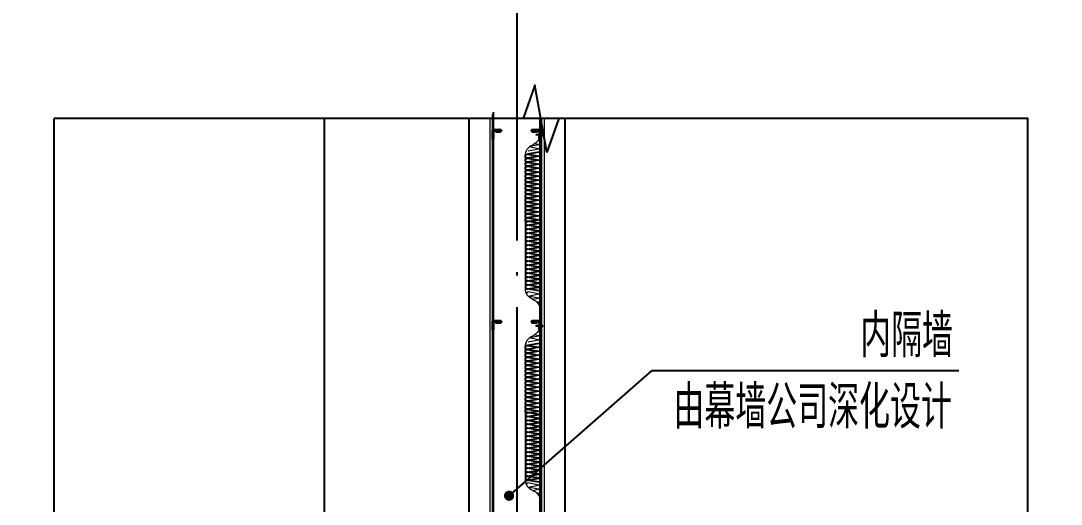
# Model space of a CAD drawing. Extents: x -1899985 to -450366, y 556196 to 2151267.
# Drawn here: x -1500639 to -1494100, y 575516 to 578552 of the extents above; entities that cross this region are included whole.
import ezdxf
from ezdxf.xclip import XClip

# ---------------------------------------------------------------- set-up
doc = ezdxf.new("R2010")
doc.units = 0
doc.header["$LTSCALE"] = 1000
doc.header["$MEASUREMENT"] = 0
doc.header["$XCLIPFRAME"] = 2
doc.linetypes.add('DOTE', pattern=[2.42, 2, -0.2, 0.02, -0.2])
doc.linetypes.add('ZN-DASH', pattern=[0.35, 0.25, -0.1])
for name, color, linetype in [('!ZN1-填充-8', 8, 'Continuous'), ('!ZN4-焊缝-8', 8, 'Continuous'), ('!ZN5-钢材投影-40', 40, 'Continuous'), ('!ZN5-钢材断面-2', 2, 'Continuous'), ('!ZN6-虚线-8', 8, 'ZN-DASH'), ('A-AXIS-DOTE', 14, 'DOTE'), ('A-AXIS-SYMB', 3, 'Continuous'), ('A-LIN-V', 9, 'Continuous'), ('COLUMN', 9, 'Continuous'), ('DIM_SYMB', 3, 'Continuous'), ('Fill', 8, 'Continuous'), ('PUB_TEXT', 7, 'Continuous')]:
    doc.layers.add(name, color=color, linetype=linetype)
doc.layers.add('0_INSULATION', color=252, linetype='Continuous', lineweight=9, transparency=0.2)
doc.layers.add('0_SCREW RIVET', color=4, linetype='Continuous', lineweight=15)
doc.layers.add('彩钢板', color=6, linetype='Continuous', lineweight=15)
doc.styles.add('_TCH_DIM', font='SIMPLEX', dxfattribs={"bigfont": 'GBCBIG'})

# ---------------------------------------------------------------- blocks, each defined once
blk = doc.blocks.new('G$C845E5159')
at = {"layer": 'COLUMN'}
blk.add_lwpolyline([(300, 700), (300, -11000), (-300, -11000), (-300, 700), (300, 700)], dxfattribs=at)
blk = doc.blocks.new('2342432')
at = {"layer": '0_INSULATION'}
for p, q in [((-1752476.2, 571392.5), (-1752487.1, 571390.2)), ((-1752483.5, 571394), (-1752476.2, 571392.5)), ((-1752476.2, 571366.3), (-1752539.3, 571353.2)), ((-1752539.3, 571353.2), (-1752476.2, 571340.1)), ((-1752476.2, 571340.1), (-1752539.3, 571326.9)), ((-1752512.6, 571373.8), (-1752476.2, 571366.3)), ((-1752557.8, 570885.5), (-1752557.8, 571304.5)), ((-1752557.8, 571298.9), (-1752557.8, 570885.5)), ((-1752557.8, 570473.3), (-1752557.8, 570885.5)), ((-1752539.4, 570441.6), (-1752476.3, 570428.5)), ((-1752476.3, 570428.5), (-1752533.3, 570416.7)), ((-1752529.1, 570413.2), (-1752476.3, 570402.3)), ((-1752476.3, 570402.3), (-1752499.8, 570397.4))]:
    blk.add_line(p, q, dxfattribs=at)
for centre, radius, start, end in [((-1752539.4, 571444.7), 75.8, 292.16664, 346.25212), ((-1752485.9, 571307), 72, 110.28751, 181.95541), ((-1752485.9, 570470.8), 72, 178.04459, 249.71249), ((-1752541, 570332.4), 77, 9.82799, 66.96934)]:
    blk.add_arc(centre, radius, start, end, dxfattribs=at)
at = {"layer": '0_INSULATION', "extrusion": (0, 0, -1)}
for centre, major_axis, ratio, start_param, end_param in [((-1752475.5, 571405.9), (-8.4, -10.7), 0.960759, 4.08278, 5.653576), ((-1752476.2, 571379.4), (0, 13.1), 0.988253, 0, 1.570796), ((-1752476.2, 571379.4), (0, 13.1), 0.988253, 1.570796, 3.141593), ((-1752539.3, 571340.1), (0, 13.1), 0.988253, 3.141593, 4.407145), ((-1752539.3, 571340.1), (0, 13.1), 0.988253, 6.139662, 6.283185), ((-1752539.3, 571366.3), (0, 13.1), 0.988253, 3.141593, 3.269368), ((-1752476.2, 571353.2), (0, 13.1), 0.988253, 0, 1.570796), ((-1752476.2, 571353.2), (0, 13.1), 0.988253, 1.570796, 3.141593), ((-1752476.2, 571327), (0, 13.1), 0.988253, 0, 1.570796), ((-1752476.3, 570441.6), (0, 13.1), 0.988253, 1.570796, 3.141593), ((-1752476.3, 570415.4), (0, 13.1), 0.988253, 0, 1.570796), ((-1752476.3, 570415.4), (0, 13.1), 0.988253, 1.570796, 3.141593), ((-1752475.5, 570388.9), (-8.4, 10.6), 0.960747, 0.629655, 2.200451), ((-1752475.3, 570389.2), (0, 13.1), 0.988253, 1.570796, 3.141593), ((-1752475.3, 570363), (0, 13.1), 0.988253, 0, 1.570796), ((-1752475.3, 570363), (0, 13.1), 0.988253, 1.570796, 2.416555)]:
    blk.add_ellipse(centre, major_axis=major_axis, ratio=ratio, start_param=start_param, end_param=end_param, dxfattribs=at)
at = {"layer": 'Fill'}
for points in [[(-1752459.1, 570885.5, 0.385563), (-1752471.5, 570896.7), (-1752545.5, 570884, -1), (-1752545.5, 570909), (-1752471.5, 570896.7, 1), (-1752471.5, 570921.7), (-1752545.5, 570909, -1), (-1752545.5, 570934), (-1752471.5, 570921.7, 1), (-1752471.5, 570946.7), (-1752545.5, 570934, -1), (-1752545.5, 570959), (-1752471.5, 570946.7, 1), (-1752471.5, 570971.7), (-1752545.5, 570959, -1), (-1752545.5, 570984), (-1752471.5, 570971.7, 1), (-1752471.5, 570996.7), (-1752545.5, 570984, -1), (-1752545.5, 571009), (-1752471.5, 570996.7, 1), (-1752471.5, 571021.7), (-1752545.5, 571009, -1), (-1752545.5, 571034), (-1752471.5, 571021.7, 1), (-1752471.5, 571046.7), (-1752545.5, 571034, -1), (-1752545.5, 571059), (-1752471.5, 571046.7, 1), (-1752471.5, 571071.7), (-1752545.5, 571059, -1), (-1752545.5, 571084), (-1752471.5, 571071.7, 1), (-1752471.5, 571096.7), (-1752545.5, 571084, -1), (-1752545.5, 571109), (-1752471.5, 571096.7, 1), (-1752471.5, 571121.7), (-1752545.5, 571109, -1), (-1752545.5, 571134), (-1752471.5, 571121.7, 1), (-1752471.5, 571146.7), (-1752545.5, 571134, -1), (-1752545.5, 571159), (-1752471.5, 571146.7, 1), (-1752471.5, 571171.7), (-1752545.5, 571159, -1), (-1752545.5, 571184), (-1752471.5, 571171.7, 1), (-1752471.5, 571196.7), (-1752545.5, 571184, -1), (-1752545.5, 571209), (-1752471.5, 571196.7, 1), (-1752471.5, 571221.7), (-1752545.5, 571209, -1), (-1752545.5, 571234), (-1752471.5, 571221.7, 1), (-1752471.5, 571246.7), (-1752545.5, 571234, -1), (-1752545.5, 571259), (-1752471.5, 571246.7, 1), (-1752471.5, 571271.7), (-1752545.5, 571259, -1), (-1752545.5, 571284), (-1752471.5, 571271.7, 1), (-1752471.5, 571296.7), (-1752545.5, 571284, -1), (-1752545.5, 571309), (-1752471.5, 571296.7, 1), (-1752471.5, 571321.7), (-1752545.5, 571309)], [(-1752459.3, 570885.5, -0.355547), (-1752471.5, 570875.5), (-1752545.5, 570888.2, 1), (-1752545.5, 570863.2), (-1752471.5, 570875.5, -1), (-1752471.5, 570850.5), (-1752545.5, 570863.2, 1), (-1752545.5, 570838.2), (-1752471.5, 570850.5, -1), (-1752471.5, 570825.5), (-1752545.5, 570838.2, 1), (-1752545.5, 570813.2), (-1752471.5, 570825.5, -1), (-1752471.5, 570800.5), (-1752545.5, 570813.2, 1), (-1752545.5, 570788.2), (-1752471.5, 570800.5, -1), (-1752471.5, 570775.5), (-1752545.5, 570788.2, 1), (-1752545.5, 570763.2), (-1752471.5, 570775.5, -1), (-1752471.5, 570750.5), (-1752545.5, 570763.2, 1), (-1752545.5, 570738.2), (-1752471.5, 570750.5, -1), (-1752471.5, 570725.5), (-1752545.5, 570738.2, 1), (-1752545.5, 570713.2), (-1752471.5, 570725.5, -1), (-1752471.5, 570700.5), (-1752545.5, 570713.2, 1), (-1752545.5, 570688.2), (-1752471.5, 570700.5, -1), (-1752471.5, 570675.5), (-1752545.5, 570688.2, 1), (-1752545.5, 570663.2), (-1752471.5, 570675.5, -1), (-1752471.5, 570650.5), (-1752545.5, 570663.2, 1), (-1752545.5, 570638.2), (-1752471.5, 570650.5, -1), (-1752471.5, 570625.5), (-1752545.5, 570638.2, 1), (-1752545.5, 570613.2), (-1752471.5, 570625.5, -1), (-1752471.5, 570600.5), (-1752545.5, 570613.2, 1), (-1752545.5, 570588.2), (-1752471.5, 570600.5, -1), (-1752471.5, 570575.5), (-1752545.5, 570588.2, 1), (-1752545.5, 570563.2), (-1752471.5, 570575.5, -1), (-1752471.5, 570550.5), (-1752545.5, 570563.2, 1), (-1752545.5, 570538.2), (-1752471.5, 570550.5, -1), (-1752471.5, 570525.5), (-1752545.5, 570538.2, 1), (-1752545.5, 570513.2), (-1752471.5, 570525.5, -1), (-1752471.5, 570500.5), (-1752545.5, 570513.2, 1), (-1752545.5, 570488.2), (-1752471.5, 570500.5, -1), (-1752471.5, 570475.5), (-1752545.5, 570488.2, 1), (-1752545.5, 570463.2), (-1752471.5, 570475.5, -1), (-1752471.5, 570450.5), (-1752545.5, 570463.2)]]:
    blk.add_lwpolyline(points, format="xyb", dxfattribs=at)
blk = doc.blocks.new('ZN-角钢56X56X4')
at = {"layer": '!ZN1-填充-8'}
h = blk.add_hatch(dxfattribs=at)
h.set_pattern_fill('ANSI32', color=256, scale=0.5, style=0)
h.set_pattern_definition([(45, (0, 0), (-3.3676, 3.3676), []), (45, (2.245, 0), (-3.3676, 3.3676), [])])
edge = h.paths.add_edge_path()
edge.add_line((0, 0), (0, 56))
edge.add_line((0, 56), (2.7, 56))
edge.add_arc((2.7, 54.7), 1.33, 360, 90, ccw=False)
edge.add_line((4, 54.7), (4, 10))
edge.add_arc((10, 10), 6, 180, 270)
edge.add_line((10, 4), (54.7, 4))
edge.add_arc((54.7, 2.7), 1.33, 360, 90, ccw=False)
edge.add_line((56, 2.7), (56, 0))
edge.add_line((56, 0), (0, 0))
at = {"layer": '!ZN5-钢材断面-2'}
blk.add_lwpolyline([(0, 0), (0, 56), (2.7, 56, -0.414214), (4, 54.7), (4, 10, 0.414214), (10, 4), (54.7, 4, -0.414214), (56, 2.7), (56, 0), (0, 0)], format="xyb", dxfattribs=at)

msp = doc.modelspace()

# ---------------------------------------------------------------- linework, layer by layer
at = {"layer": '!ZN4-焊缝-8', "color": 8, "ltscale": 20}
for centre, start, end in [((-1497664.7, 577863.5), 60, 180), ((-1497659.7, 577863.5), 60, 180), ((-1497659.7, 577863.5), 120, 180), ((-1497654.7, 577863.5), 60, 180), ((-1497654.7, 577863.5), 120, 180), ((-1497650.3, 577859.5), 180, 300), ((-1497649.7, 577863.5), 60, 180), ((-1497649.7, 577863.5), 120, 180), ((-1497645.3, 577859.5), 180, 300), ((-1497645.3, 577859.5), 180, 240), ((-1497644.7, 577863.5), 60, 180), ((-1497644.7, 577863.5), 120, 180), ((-1497640.3, 577859.5), 180, 300), ((-1497640.3, 577859.5), 180, 240), ((-1497639.7, 577863.5), 60, 180), ((-1497639.7, 577863.5), 120, 180), ((-1497635.3, 577859.5), 180, 300), ((-1497635.3, 577859.5), 180, 240), ((-1497634.7, 577863.5), 60, 180), ((-1497634.7, 577863.5), 120, 180), ((-1497630.3, 577859.5), 180, 300), ((-1497630.3, 577859.5), 180, 240), ((-1497629.7, 577863.5), 60, 180), ((-1497629.7, 577863.5), 120, 180), ((-1497625.3, 577859.5), 180, 0), ((-1497625.3, 577859.5), 180, 240), ((-1497624.7, 577863.5), 0, 180), ((-1497624.7, 577863.5), 120, 180), ((-1497424.1, 577863.5), 0, 180), ((-1497423.5, 577859.5), 180, 0), ((-1497419.1, 577863.5), 0, 120), ((-1497424.1, 577863.5), 0, 60), ((-1497423.5, 577859.5), 300, 0), ((-1497418.5, 577859.5), 240, 0), ((-1497414.1, 577863.5), 0, 120), ((-1497419.1, 577863.5), 0, 60), ((-1497418.5, 577859.5), 300, 0), ((-1497413.5, 577859.5), 240, 0), ((-1497409.1, 577863.5), 0, 120), ((-1497414.1, 577863.5), 0, 60), ((-1497413.5, 577859.5), 300, 0), ((-1497408.5, 577859.5), 240, 0), ((-1497404.1, 577863.5), 0, 120), ((-1497409.1, 577863.5), 0, 60), ((-1497408.5, 577859.5), 300, 0), ((-1497403.5, 577859.5), 240, 0), ((-1497399.1, 577863.5), 0, 120), ((-1497404.1, 577863.5), 0, 60), ((-1497403.5, 577859.5), 300, 0), ((-1497398.5, 577859.5), 240, 0), ((-1497394.1, 577863.5), 0, 120), ((-1497399.1, 577863.5), 0, 60), ((-1497389.1, 577863.5), 0, 120), ((-1497394.1, 577863.5), 0, 60), ((-1497384.1, 577863.5), 0, 120), ((-1497389.1, 577863.5), 0, 60), ((-1497670.4, 577842.3), 270, 90), ((-1497670.4, 577842.3), 270, 330), ((-1497670.4, 577837.3), 270, 30), ((-1497670.4, 577837.3), 270, 330), ((-1497670.4, 577832.3), 270, 30), ((-1497670.4, 577832.3), 270, 330), ((-1497670.4, 577827.3), 270, 30), ((-1497670.4, 577827.3), 270, 330), ((-1497670.4, 577822.3), 270, 30), ((-1497670.4, 577822.3), 270, 330), ((-1497670.4, 577817.3), 270, 30), ((-1497378.4, 577842.3), 90, 270), ((-1497378.4, 577837.3), 150, 270), ((-1497378.4, 577832.3), 150, 270), ((-1497378.4, 577827.3), 150, 270), ((-1497378.4, 577822.3), 150, 270), ((-1497378.4, 577817.3), 150, 270), ((-1497378.4, 577842.3), 210, 270), ((-1497378.4, 577837.3), 210, 270), ((-1497378.4, 577832.3), 210, 270), ((-1497378.4, 577827.3), 210, 270), ((-1497378.4, 577822.3), 210, 270), ((-1497670.4, 576642.3), 270, 90), ((-1497670.4, 576642.3), 270, 330), ((-1497670.4, 576637.3), 270, 30), ((-1497670.4, 576637.3), 270, 330), ((-1497670.4, 576632.3), 270, 30), ((-1497670.4, 576632.3), 270, 330), ((-1497670.4, 576627.3), 270, 30), ((-1497670.4, 576627.3), 270, 330), ((-1497670.4, 576622.3), 270, 30), ((-1497670.4, 576622.3), 270, 330), ((-1497670.4, 576617.3), 270, 30), ((-1497664.7, 576663.5), 60, 180), ((-1497659.7, 576663.5), 60, 180), ((-1497659.7, 576663.5), 120, 180), ((-1497654.7, 576663.5), 60, 180), ((-1497654.7, 576663.5), 120, 180), ((-1497650.3, 576659.5), 180, 300), ((-1497649.7, 576663.5), 60, 180), ((-1497649.7, 576663.5), 120, 180), ((-1497645.3, 576659.5), 180, 300), ((-1497645.3, 576659.5), 180, 240), ((-1497644.7, 576663.5), 60, 180), ((-1497644.7, 576663.5), 120, 180), ((-1497640.3, 576659.5), 180, 300), ((-1497640.3, 576659.5), 180, 240), ((-1497639.7, 576663.5), 60, 180), ((-1497639.7, 576663.5), 120, 180), ((-1497635.3, 576659.5), 180, 300), ((-1497635.3, 576659.5), 180, 240), ((-1497634.7, 576663.5), 60, 180), ((-1497634.7, 576663.5), 120, 180), ((-1497630.3, 576659.5), 180, 300), ((-1497630.3, 576659.5), 180, 240), ((-1497629.7, 576663.5), 60, 180), ((-1497629.7, 576663.5), 120, 180), ((-1497625.3, 576659.5), 180, 0), ((-1497625.3, 576659.5), 180, 240), ((-1497624.7, 576663.5), 0, 180), ((-1497624.7, 576663.5), 120, 180), ((-1497424.1, 576663.5), 0, 180), ((-1497423.5, 576659.5), 180, 0), ((-1497419.1, 576663.5), 0, 120), ((-1497424.1, 576663.5), 0, 60), ((-1497423.5, 576659.5), 300, 0), ((-1497418.5, 576659.5), 240, 0), ((-1497414.1, 576663.5), 0, 120), ((-1497419.1, 576663.5), 0, 60), ((-1497418.5, 576659.5), 300, 0), ((-1497413.5, 576659.5), 240, 0), ((-1497409.1, 576663.5), 0, 120), ((-1497414.1, 576663.5), 0, 60), ((-1497413.5, 576659.5), 300, 0), ((-1497408.5, 576659.5), 240, 0), ((-1497404.1, 576663.5), 0, 120), ((-1497409.1, 576663.5), 0, 60), ((-1497408.5, 576659.5), 300, 0), ((-1497403.5, 576659.5), 240, 0), ((-1497399.1, 576663.5), 0, 120), ((-1497404.1, 576663.5), 0, 60), ((-1497403.5, 576659.5), 300, 0), ((-1497398.5, 576659.5), 240, 0), ((-1497394.1, 576663.5), 0, 120), ((-1497399.1, 576663.5), 0, 60), ((-1497389.1, 576663.5), 0, 120), ((-1497394.1, 576663.5), 0, 60), ((-1497384.1, 576663.5), 0, 120), ((-1497389.1, 576663.5), 0, 60), ((-1497378.4, 576642.3), 90, 270), ((-1497378.4, 576637.3), 150, 270), ((-1497378.4, 576632.3), 150, 270), ((-1497378.4, 576627.3), 150, 270), ((-1497378.4, 576622.3), 150, 270), ((-1497378.4, 576617.3), 150, 270), ((-1497378.4, 576642.3), 210, 270), ((-1497378.4, 576637.3), 210, 270), ((-1497378.4, 576632.3), 210, 270), ((-1497378.4, 576627.3), 210, 270), ((-1497378.4, 576622.3), 210, 270)]:
    msp.add_arc(centre, 5, start, end, dxfattribs=at)
at = {"layer": '!ZN5-钢材投影-40'}
for p, q in [((-1497674.4, 577964.5), (-1497674.4, 574835.5)), ((-1497374.4, 574835.5), (-1497374.4, 577937.9))]:
    msp.add_line(p, q, dxfattribs=at)
at = {"layer": '!ZN6-虚线-8', "ltscale": 30}
for p, q in [((-1497675, 577962.8), (-1497675, 574835.5)), ((-1497669.4, 577978.6), (-1497669.4, 574835.5))]:
    msp.add_line(p, q, dxfattribs=at)
at = {"layer": '0_INSULATION'}
for p, q in [((-1497375.8, 577776.7), (-1497375, 577895.6)), ((-1497375.8, 576576.7), (-1497375, 576695.6))]:
    msp.add_line(p, q, dxfattribs=at)
at = {"layer": '0_SCREW RIVET'}
for p, q in [((-1497401.8, 577835.5), (-1497400, 577837.7)), ((-1497400, 577833.2), (-1497401.8, 577835.5)), ((-1497394.6, 577837.7), (-1497400, 577837.7)), ((-1497395, 577833.2), (-1497400, 577833.2)), ((-1497392.8, 577833.2), (-1497394.5, 577833.2)), ((-1497392.4, 577837.7), (-1497394.1, 577837.7)), ((-1497390.6, 577833.2), (-1497392.3, 577833.2)), ((-1497390.2, 577837.7), (-1497391.9, 577837.7)), ((-1497388.4, 577833.2), (-1497390.1, 577833.2)), ((-1497388, 577837.7), (-1497389.7, 577837.7)), ((-1497386.1, 577833.2), (-1497387.9, 577833.2)), ((-1497385.7, 577837.7), (-1497387.5, 577837.7)), ((-1497383.9, 577833.2), (-1497385.6, 577833.2)), ((-1497383.5, 577837.7), (-1497385.2, 577837.7)), ((-1497381.7, 577833.2), (-1497383.4, 577833.2)), ((-1497381.3, 577837.7), (-1497383, 577837.7)), ((-1497379.5, 577833.2), (-1497381.2, 577833.2)), ((-1497379.1, 577837.7), (-1497380.8, 577837.7)), ((-1497377.3, 577833.2), (-1497379, 577833.2)), ((-1497376.9, 577837.7), (-1497378.6, 577837.7)), ((-1497375.1, 577833.2), (-1497376.8, 577833.2)), ((-1497374.7, 577837.7), (-1497376.4, 577837.7)), ((-1497372.9, 577833.2), (-1497374.6, 577833.2)), ((-1497372.5, 577837.7), (-1497374.2, 577837.7)), ((-1497370.7, 577833.2), (-1497372.4, 577833.2)), ((-1497370.3, 577837.7), (-1497372, 577837.7)), ((-1497368.5, 577833.2), (-1497370.2, 577833.2)), ((-1497368.1, 577837.7), (-1497369.8, 577837.7)), ((-1497365.8, 577833.2), (-1497368, 577833.2)), ((-1497365.8, 577837.7), (-1497367.6, 577837.7)), ((-1497401.8, 576635.5), (-1497400, 576637.7)), ((-1497400, 576633.2), (-1497401.8, 576635.5)), ((-1497394.6, 576637.7), (-1497400, 576637.7)), ((-1497395, 576633.2), (-1497400, 576633.2)), ((-1497392.8, 576633.2), (-1497394.5, 576633.2)), ((-1497392.4, 576637.7), (-1497394.1, 576637.7)), ((-1497390.6, 576633.2), (-1497392.3, 576633.2)), ((-1497390.2, 576637.7), (-1497391.9, 576637.7)), ((-1497388.4, 576633.2), (-1497390.1, 576633.2)), ((-1497388, 576637.7), (-1497389.7, 576637.7)), ((-1497386.1, 576633.2), (-1497387.9, 576633.2)), ((-1497385.7, 576637.7), (-1497387.5, 576637.7)), ((-1497383.9, 576633.2), (-1497385.6, 576633.2)), ((-1497383.5, 576637.7), (-1497385.2, 576637.7)), ((-1497381.7, 576633.2), (-1497383.4, 576633.2)), ((-1497381.3, 576637.7), (-1497383, 576637.7)), ((-1497379.5, 576633.2), (-1497381.2, 576633.2)), ((-1497379.1, 576637.7), (-1497380.8, 576637.7)), ((-1497377.3, 576633.2), (-1497379, 576633.2)), ((-1497376.9, 576637.7), (-1497378.6, 576637.7)), ((-1497375.1, 576633.2), (-1497376.8, 576633.2)), ((-1497374.7, 576637.7), (-1497376.4, 576637.7)), ((-1497372.9, 576633.2), (-1497374.6, 576633.2)), ((-1497372.5, 576637.7), (-1497374.2, 576637.7)), ((-1497370.7, 576633.2), (-1497372.4, 576633.2)), ((-1497370.3, 576637.7), (-1497372, 576637.7)), ((-1497368.5, 576633.2), (-1497370.2, 576633.2)), ((-1497368.1, 576637.7), (-1497369.8, 576637.7)), ((-1497365.8, 576633.2), (-1497368, 576633.2)), ((-1497365.8, 576637.7), (-1497367.6, 576637.7))]:
    msp.add_line(p, q, dxfattribs=at)
for points in [[(-1497401.8, 577835.5), (-1497393.2, 577836.8), (-1497394.6, 577837.4), (-1497394.6, 577837.4), (-1497395.1, 577837.7)], [(-1497394.2, 577836.6), (-1497394.5, 577833.2), (-1497394.8, 577832.7), (-1497395, 577833.2), (-1497394.7, 577836.6)], [(-1497394.1, 577837.2), (-1497394.1, 577837.7), (-1497394.3, 577838.2), (-1497394.6, 577837.7), (-1497394.6, 577837.4)], [(-1497401.8, 576635.5), (-1497393.2, 576636.8), (-1497394.6, 576637.4), (-1497394.6, 576637.4), (-1497395.1, 576637.7)], [(-1497394.2, 576636.6), (-1497394.5, 576633.2), (-1497394.8, 576632.7), (-1497395, 576633.2), (-1497394.7, 576636.6)], [(-1497394.1, 576637.2), (-1497394.1, 576637.7), (-1497394.3, 576638.2), (-1497394.6, 576637.7), (-1497394.6, 576637.4)]]:
    msp.add_lwpolyline(points, dxfattribs=at)
for points in [[(-1497392.8, 577833.2), (-1497392.4, 577837.7), (-1497392.1, 577838.2), (-1497391.9, 577837.7), (-1497392.3, 577833.2), (-1497392.6, 577832.7)], [(-1497390.6, 577833.2), (-1497390.2, 577837.7), (-1497389.9, 577838.2), (-1497389.7, 577837.7), (-1497390.1, 577833.2), (-1497390.4, 577832.7)], [(-1497388.4, 577833.2), (-1497388, 577837.7), (-1497387.7, 577838.2), (-1497387.5, 577837.7), (-1497387.9, 577833.2), (-1497388.1, 577832.7)], [(-1497386.1, 577833.2), (-1497385.7, 577837.7), (-1497385.5, 577838.2), (-1497385.2, 577837.7), (-1497385.6, 577833.2), (-1497385.9, 577832.7)], [(-1497383.9, 577833.2), (-1497383.5, 577837.7), (-1497383.2, 577838.2), (-1497383, 577837.7), (-1497383.4, 577833.2), (-1497383.7, 577832.7)], [(-1497381.7, 577833.2), (-1497381.3, 577837.7), (-1497381, 577838.2), (-1497380.8, 577837.7), (-1497381.2, 577833.2), (-1497381.5, 577832.7)], [(-1497379.5, 577833.2), (-1497379.1, 577837.7), (-1497378.8, 577838.2), (-1497378.6, 577837.7), (-1497379, 577833.2), (-1497379.3, 577832.7)], [(-1497377.3, 577833.2), (-1497376.9, 577837.7), (-1497376.6, 577838.2), (-1497376.4, 577837.7), (-1497376.8, 577833.2), (-1497377.1, 577832.7)], [(-1497375.1, 577833.2), (-1497374.7, 577837.7), (-1497374.4, 577838.2), (-1497374.2, 577837.7), (-1497374.6, 577833.2), (-1497374.9, 577832.7)], [(-1497372.9, 577833.2), (-1497372.5, 577837.7), (-1497372.2, 577838.2), (-1497372, 577837.7), (-1497372.4, 577833.2), (-1497372.7, 577832.7)], [(-1497370.7, 577833.2), (-1497370.3, 577837.7), (-1497370, 577838.2), (-1497369.8, 577837.7), (-1497370.2, 577833.2), (-1497370.5, 577832.7)], [(-1497368.5, 577833.2), (-1497368.1, 577837.7), (-1497367.8, 577838.2), (-1497367.6, 577837.7), (-1497368, 577833.2), (-1497368.3, 577832.7)], [(-1497363.8, 577831), (-1497363.8, 577840), (-1497365.8, 577840), (-1497365.8, 577831)], [(-1497392.8, 576633.2), (-1497392.4, 576637.7), (-1497392.1, 576638.2), (-1497391.9, 576637.7), (-1497392.3, 576633.2), (-1497392.6, 576632.7)], [(-1497390.6, 576633.2), (-1497390.2, 576637.7), (-1497389.9, 576638.2), (-1497389.7, 576637.7), (-1497390.1, 576633.2), (-1497390.4, 576632.7)], [(-1497388.4, 576633.2), (-1497388, 576637.7), (-1497387.7, 576638.2), (-1497387.5, 576637.7), (-1497387.9, 576633.2), (-1497388.1, 576632.7)], [(-1497386.1, 576633.2), (-1497385.7, 576637.7), (-1497385.5, 576638.2), (-1497385.2, 576637.7), (-1497385.6, 576633.2), (-1497385.9, 576632.7)], [(-1497383.9, 576633.2), (-1497383.5, 576637.7), (-1497383.2, 576638.2), (-1497383, 576637.7), (-1497383.4, 576633.2), (-1497383.7, 576632.7)], [(-1497381.7, 576633.2), (-1497381.3, 576637.7), (-1497381, 576638.2), (-1497380.8, 576637.7), (-1497381.2, 576633.2), (-1497381.5, 576632.7)], [(-1497379.5, 576633.2), (-1497379.1, 576637.7), (-1497378.8, 576638.2), (-1497378.6, 576637.7), (-1497379, 576633.2), (-1497379.3, 576632.7)], [(-1497377.3, 576633.2), (-1497376.9, 576637.7), (-1497376.6, 576638.2), (-1497376.4, 576637.7), (-1497376.8, 576633.2), (-1497377.1, 576632.7)], [(-1497375.1, 576633.2), (-1497374.7, 576637.7), (-1497374.4, 576638.2), (-1497374.2, 576637.7), (-1497374.6, 576633.2), (-1497374.9, 576632.7)], [(-1497372.9, 576633.2), (-1497372.5, 576637.7), (-1497372.2, 576638.2), (-1497372, 576637.7), (-1497372.4, 576633.2), (-1497372.7, 576632.7)], [(-1497370.7, 576633.2), (-1497370.3, 576637.7), (-1497370, 576638.2), (-1497369.8, 576637.7), (-1497370.2, 576633.2), (-1497370.5, 576632.7)], [(-1497368.5, 576633.2), (-1497368.1, 576637.7), (-1497367.8, 576638.2), (-1497367.6, 576637.7), (-1497368, 576633.2), (-1497368.3, 576632.7)], [(-1497363.8, 576631), (-1497363.8, 576640), (-1497365.8, 576640), (-1497365.8, 576631)]]:
    msp.add_lwpolyline(points, close=True, dxfattribs=at)
for points in [[(-1497363.1, 577828.5, 0.414214), (-1497359.1, 577832.5), (-1497359.1, 577838.5, 0.414214), (-1497363.1, 577842.5), (-1497363, 577842.5), (-1497363.8, 577842.5), (-1497363.8, 577828.5), (-1497363, 577828.5)], [(-1497363.1, 576628.5, 0.414214), (-1497359.1, 576632.5), (-1497359.1, 576638.5, 0.414214), (-1497363.1, 576642.5), (-1497363, 576642.5), (-1497363.8, 576642.5), (-1497363.8, 576628.5), (-1497363, 576628.5)]]:
    msp.add_lwpolyline(points, format="xyb", close=True, dxfattribs=at)
at = {"layer": 'A-AXIS-DOTE'}
msp.add_line((-1497520.4, 565072.8), (-1497520.4, 585146), dxfattribs=at)
at = {"layer": 'A-AXIS-SYMB'}
for p, q in [((-1497570.4, 575569.3), (-1496670.6, 576355.5)), ((-1497570.4, 575569.3), (-1496670.6, 576355.5)), ((-1496670.6, 576355.5), (-1494743.4, 576355.5))]:
    msp.add_line(p, q, dxfattribs=at)
at = {"layer": 'A-AXIS-SYMB', "const_width": 32}
msp.add_lwpolyline([(-1497582.4, 575558.8, 1), (-1497558.3, 575579.8, 1)], format="xyb", close=True, dxfattribs=at)
msp.add_lwpolyline([(-1497582.4, 575558.8, 1), (-1497558.3, 575579.8, 1)], format="xyb", close=True, dxfattribs=at)
at = {"layer": 'DIM_SYMB'}
for points in [[(-1494310.1, 577937.9), (-1497257.1, 577937.9), (-1497333.5, 577727.9), (-1497407.6, 578147.9), (-1497482.1, 577937.9), (-1500429.1, 577937.9)], [(-1500429.1, 566363.1), (-1500429.1, 572038), (-1500639.1, 572114.4), (-1500219.1, 572188.5), (-1500429.1, 572263), (-1500429.1, 577937.9)], [(-1494310.1, 566363.1), (-1494310.1, 572038), (-1494520.1, 572114.4), (-1494100.1, 572188.5), (-1494310.1, 572263), (-1494310.1, 577937.9)]]:
    msp.add_lwpolyline(points, dxfattribs=at)
at = {"layer": '彩钢板'}
for p, q in [((-1497690.4, 577937.9), (-1497690.4, 574835.5)), ((-1497674.4, 577964.5), (-1497674.4, 574835.5)), ((-1497366.4, 577937.9), (-1497366.4, 574835.5)), ((-1497350.4, 577937.9), (-1497350.4, 574835.5))]:
    msp.add_line(p, q, dxfattribs=at)

# ---------------------------------------------------------------- block references
at = {"layer": '!ZN5-钢材断面-2', "extrusion": (0, 0, -1), "xscale": -1, "zscale": -1, "rotation": 90}
for p in [(1497674.4, 577863.5), (1497674.4, 576663.5)]:
    msp.add_blockref('ZN-角钢56X56X4', p, dxfattribs=at)
at = {"layer": '!ZN5-钢材断面-2', "extrusion": (0, 0, -1), "zscale": -1, "rotation": 270}
for p in [(1497374.4, 577863.5), (1497374.4, 576663.5)]:
    msp.add_blockref('ZN-角钢56X56X4', p, dxfattribs=at)
at = {"layer": 'A-LIN-V'}
ref = msp.add_blockref('G$C845E5159', (-1497520.4, 579257.5), dxfattribs=at)
XClip(ref).set_block_clipping_path([(-1212.3866562452, -12616.0079631957), (3210.2872155558, -1319.5526150048)])
at = {"layer": 'A-LIN-V', "xscale": -1, "rotation": 180}
for p in [(255090, 1148176.9), (255090, 1146976.9)]:
    msp.add_blockref('2342432', p, dxfattribs=at)

# ---------------------------------------------------------------- texts
at = {"layer": 'PUB_TEXT', "style": '_TCH_DIM'}
for s, p in [('内隔墙', (-1495363.6, 576439.5)), ('由幕墙公司深化设计', (-1496537.2, 575991.5))]:
    msp.add_text(s, height=270.07, dxfattribs=at).set_placement(p)

doc.saveas('drawing.dxf')
